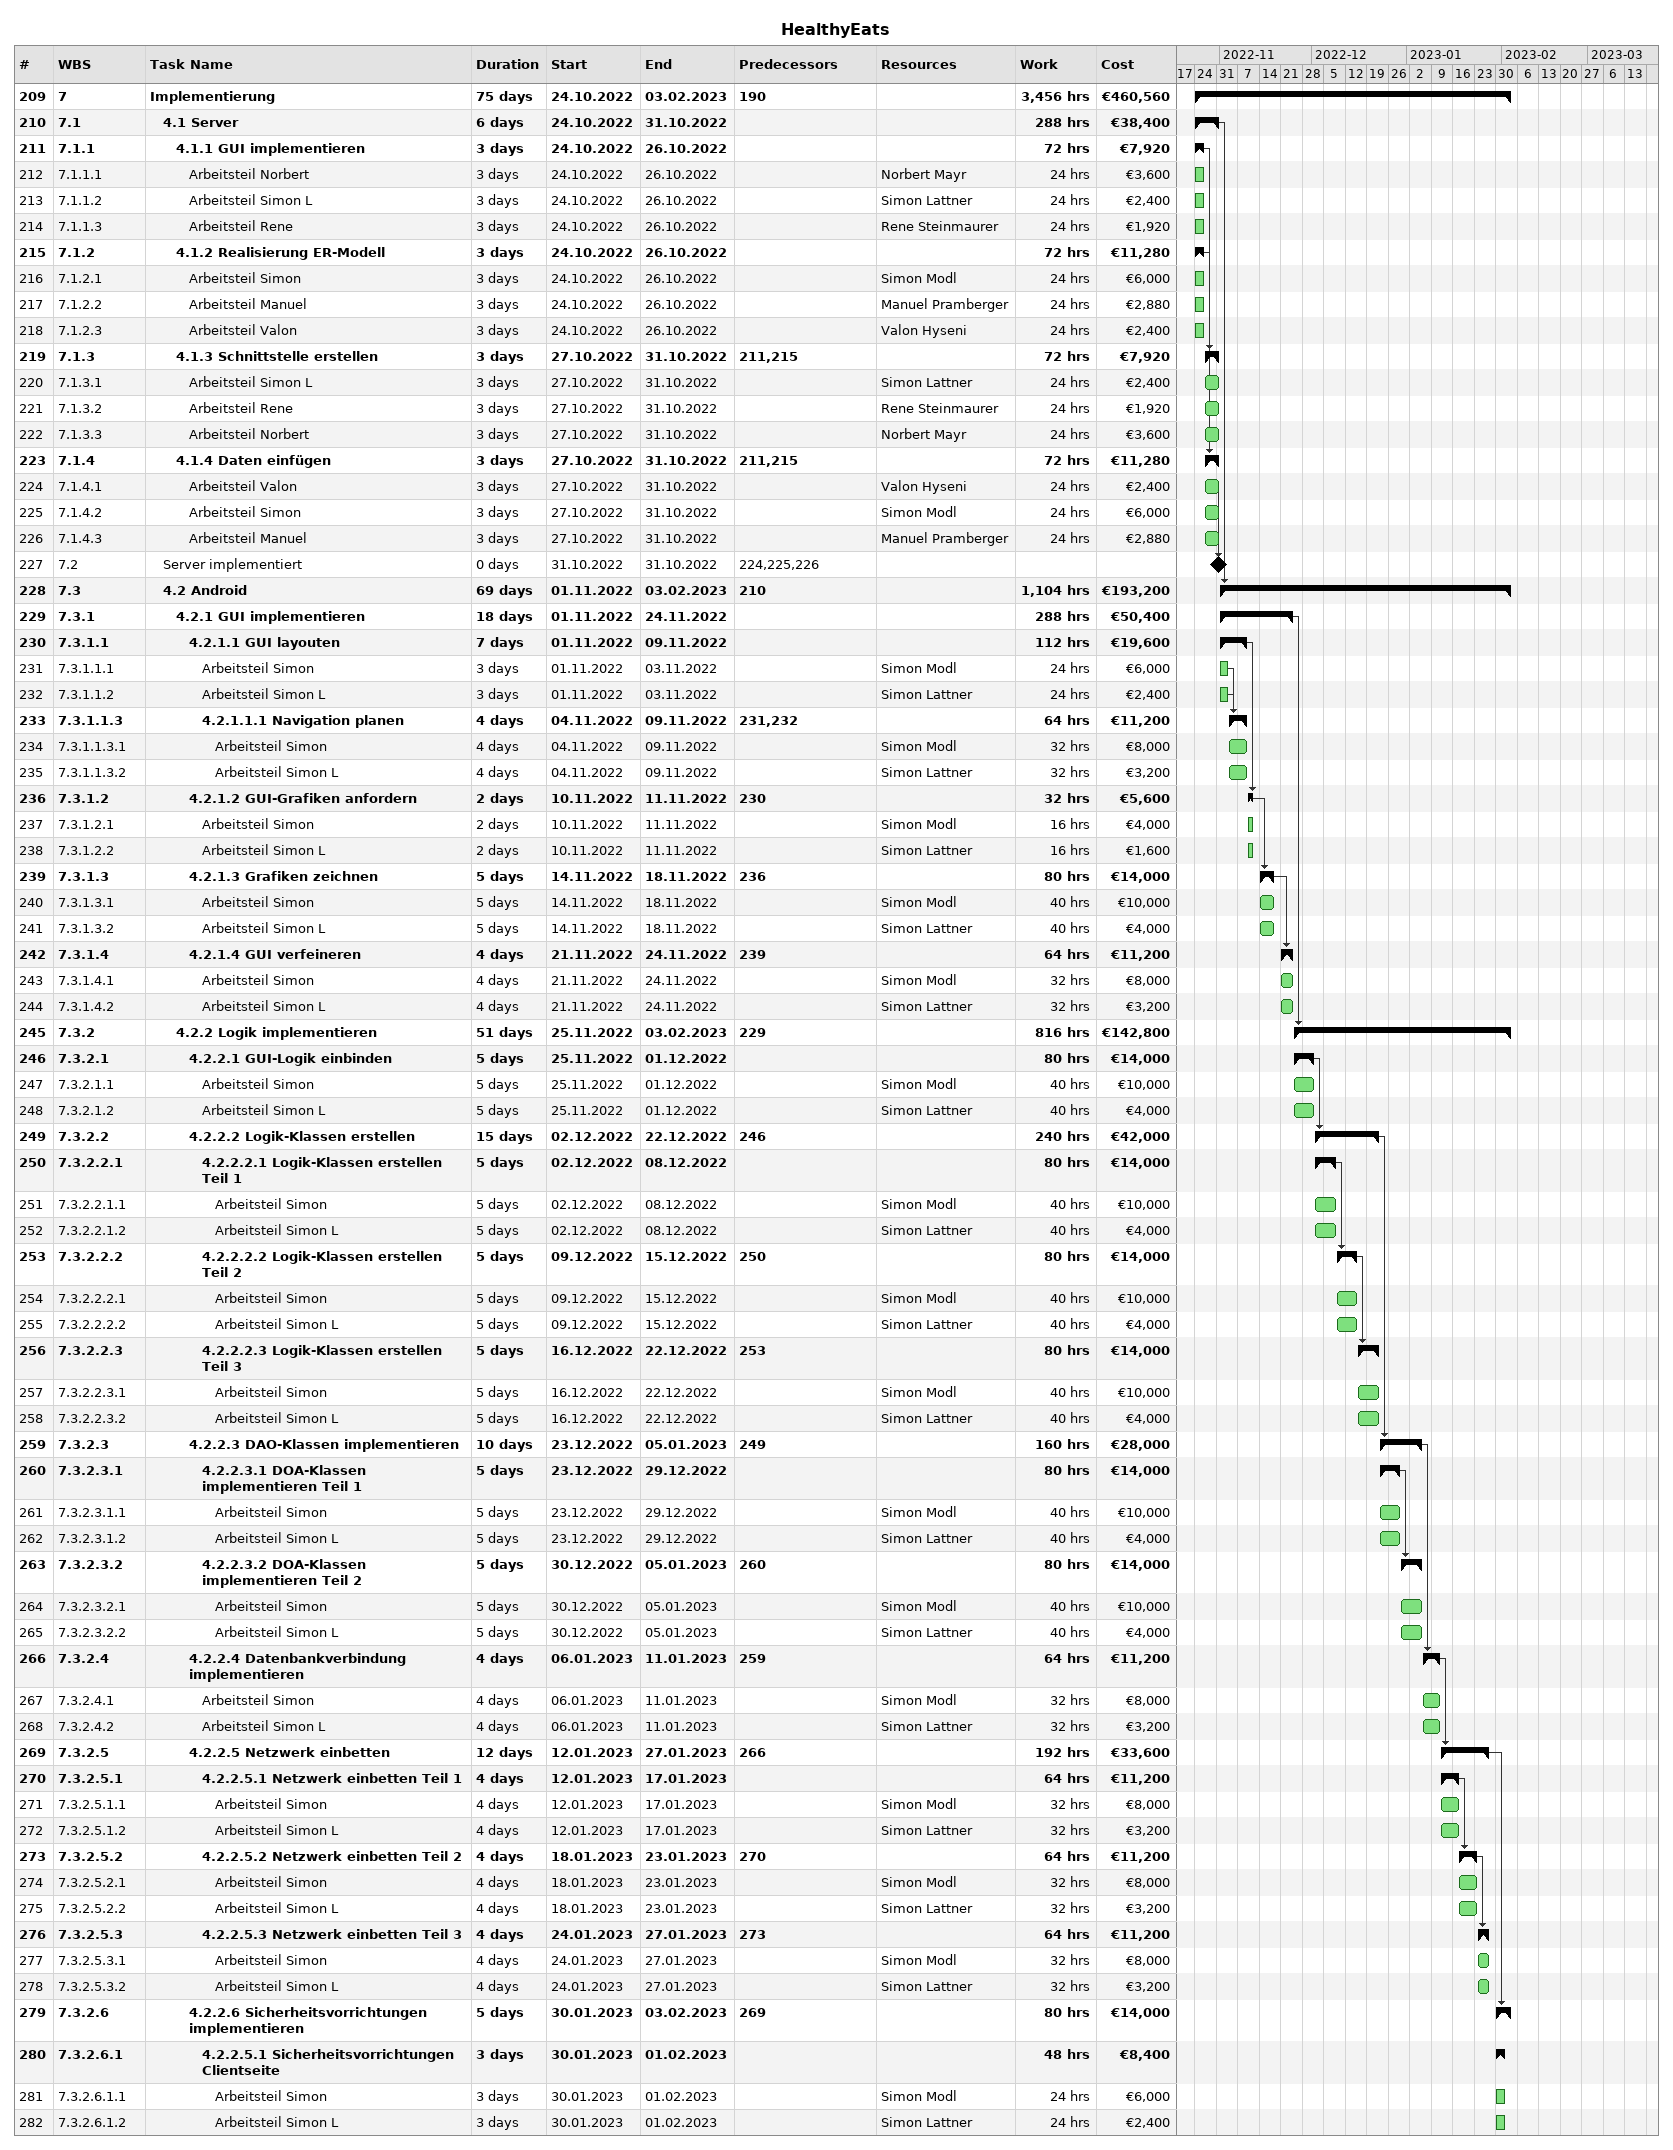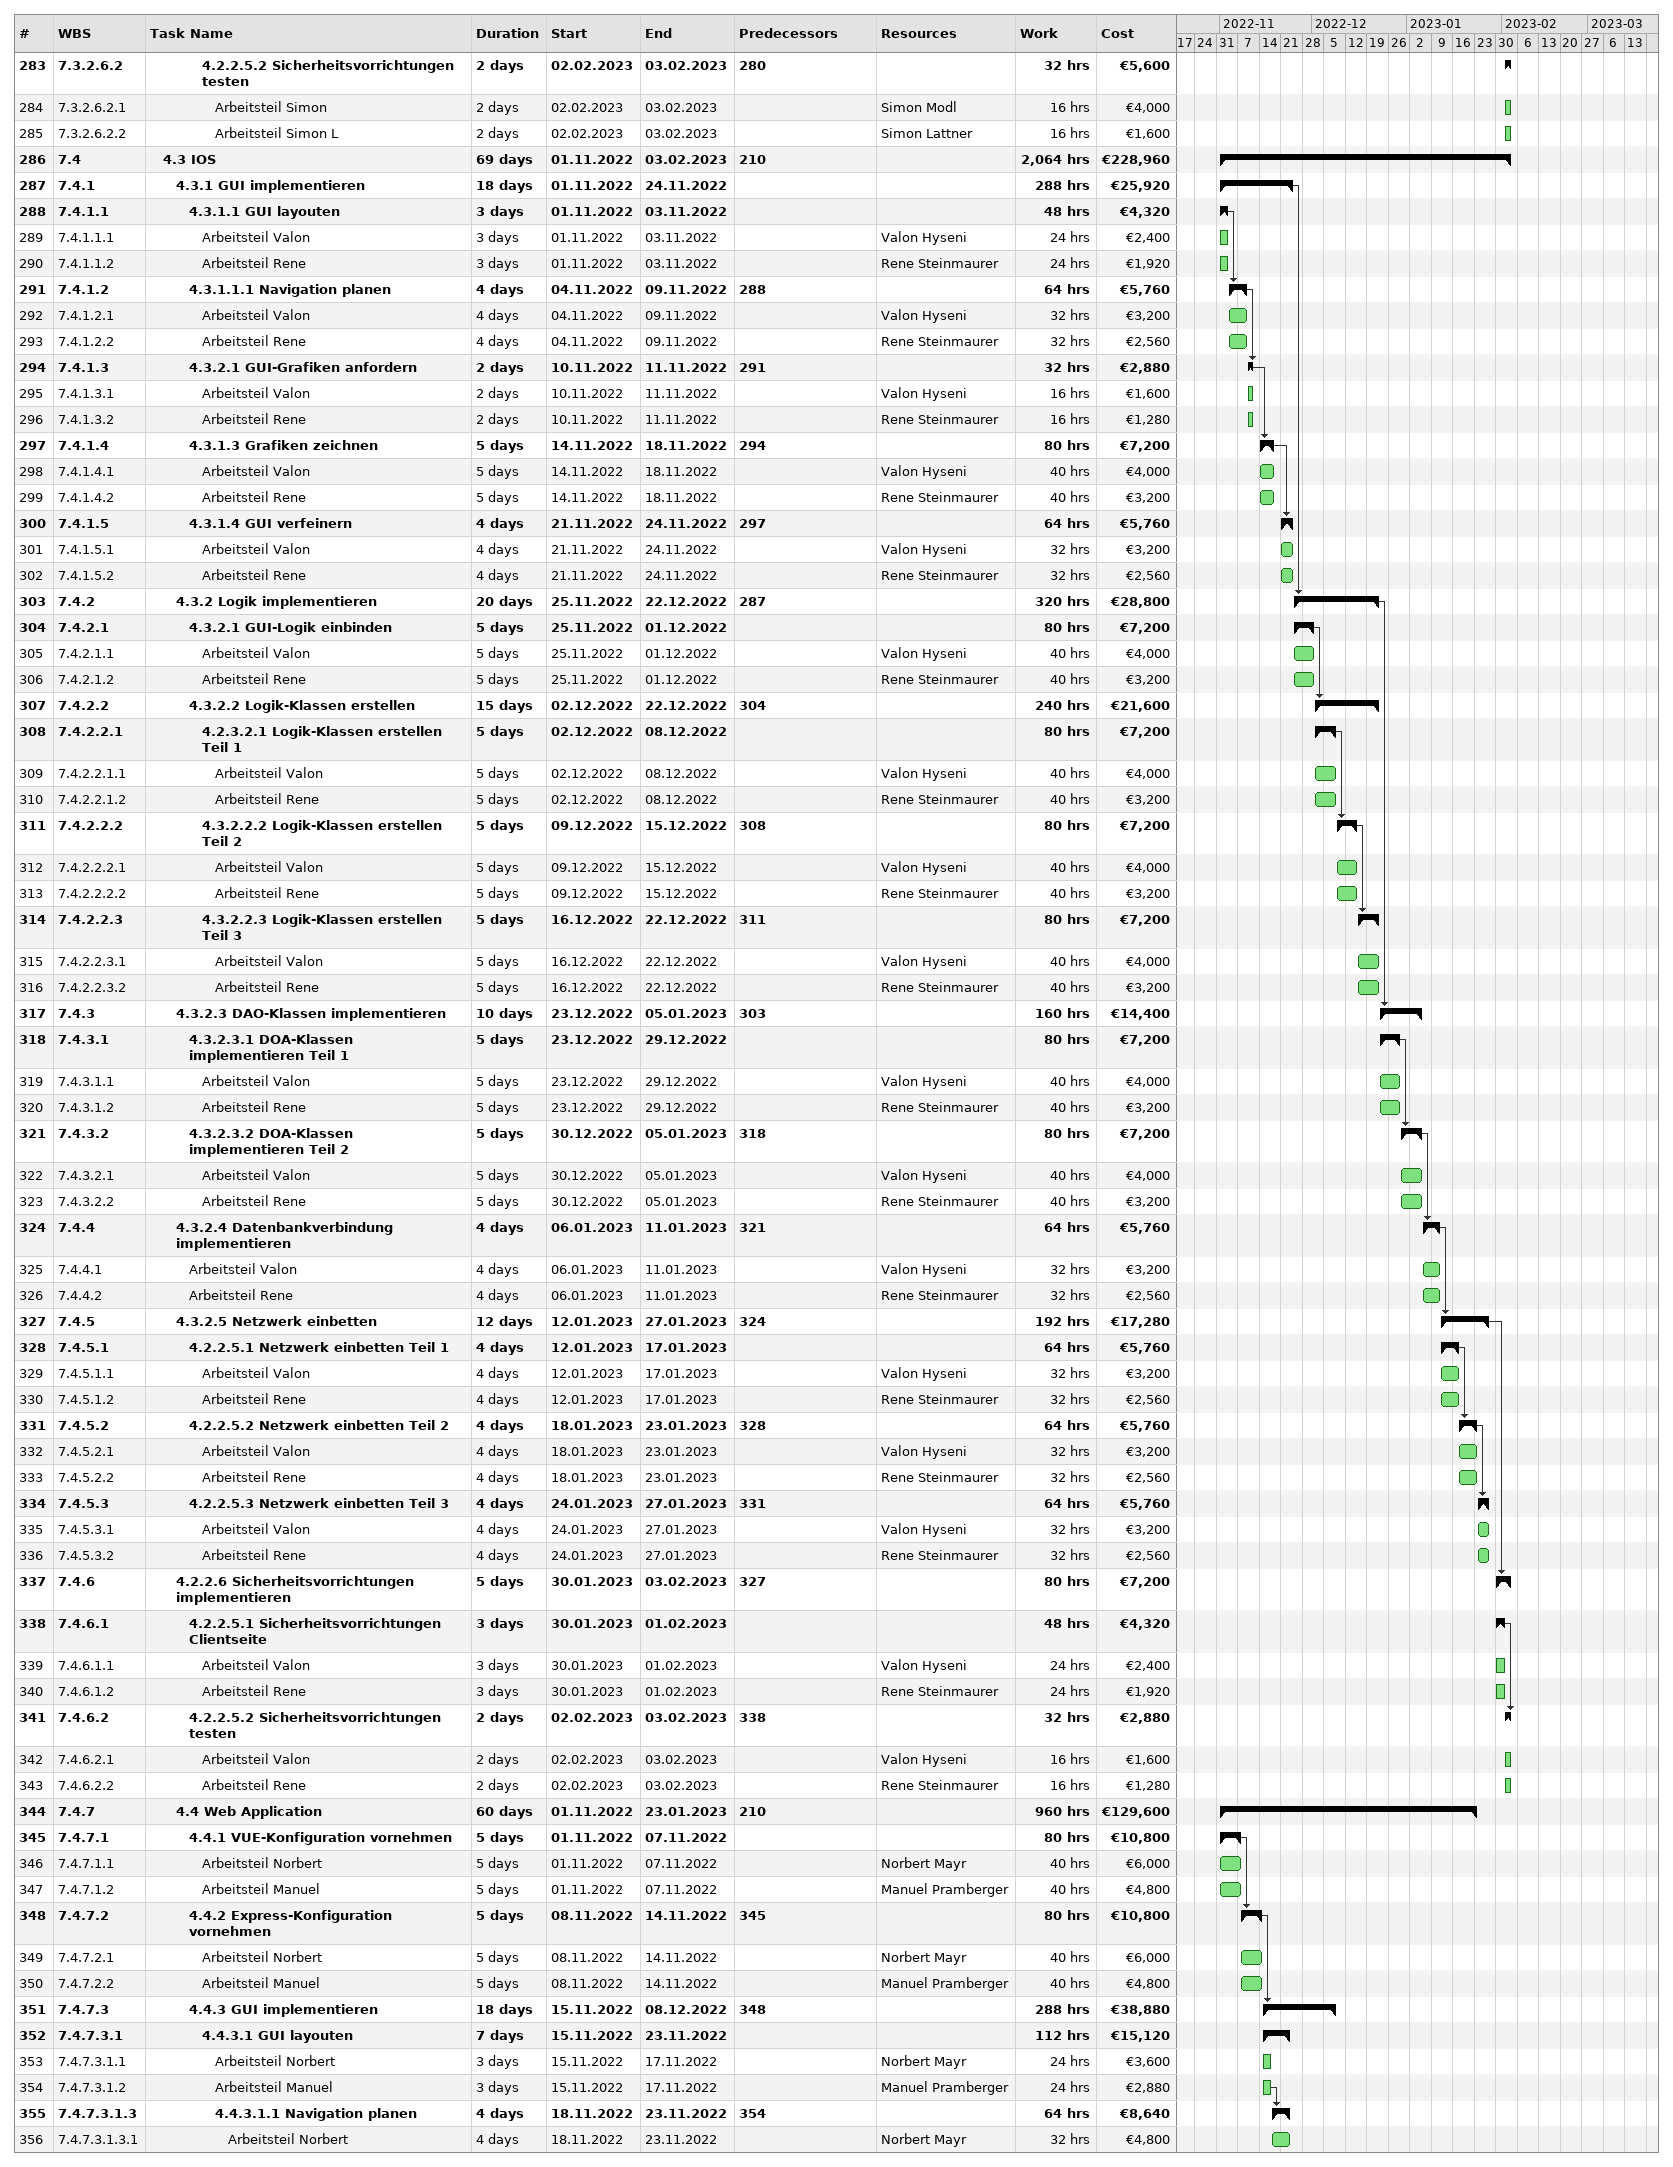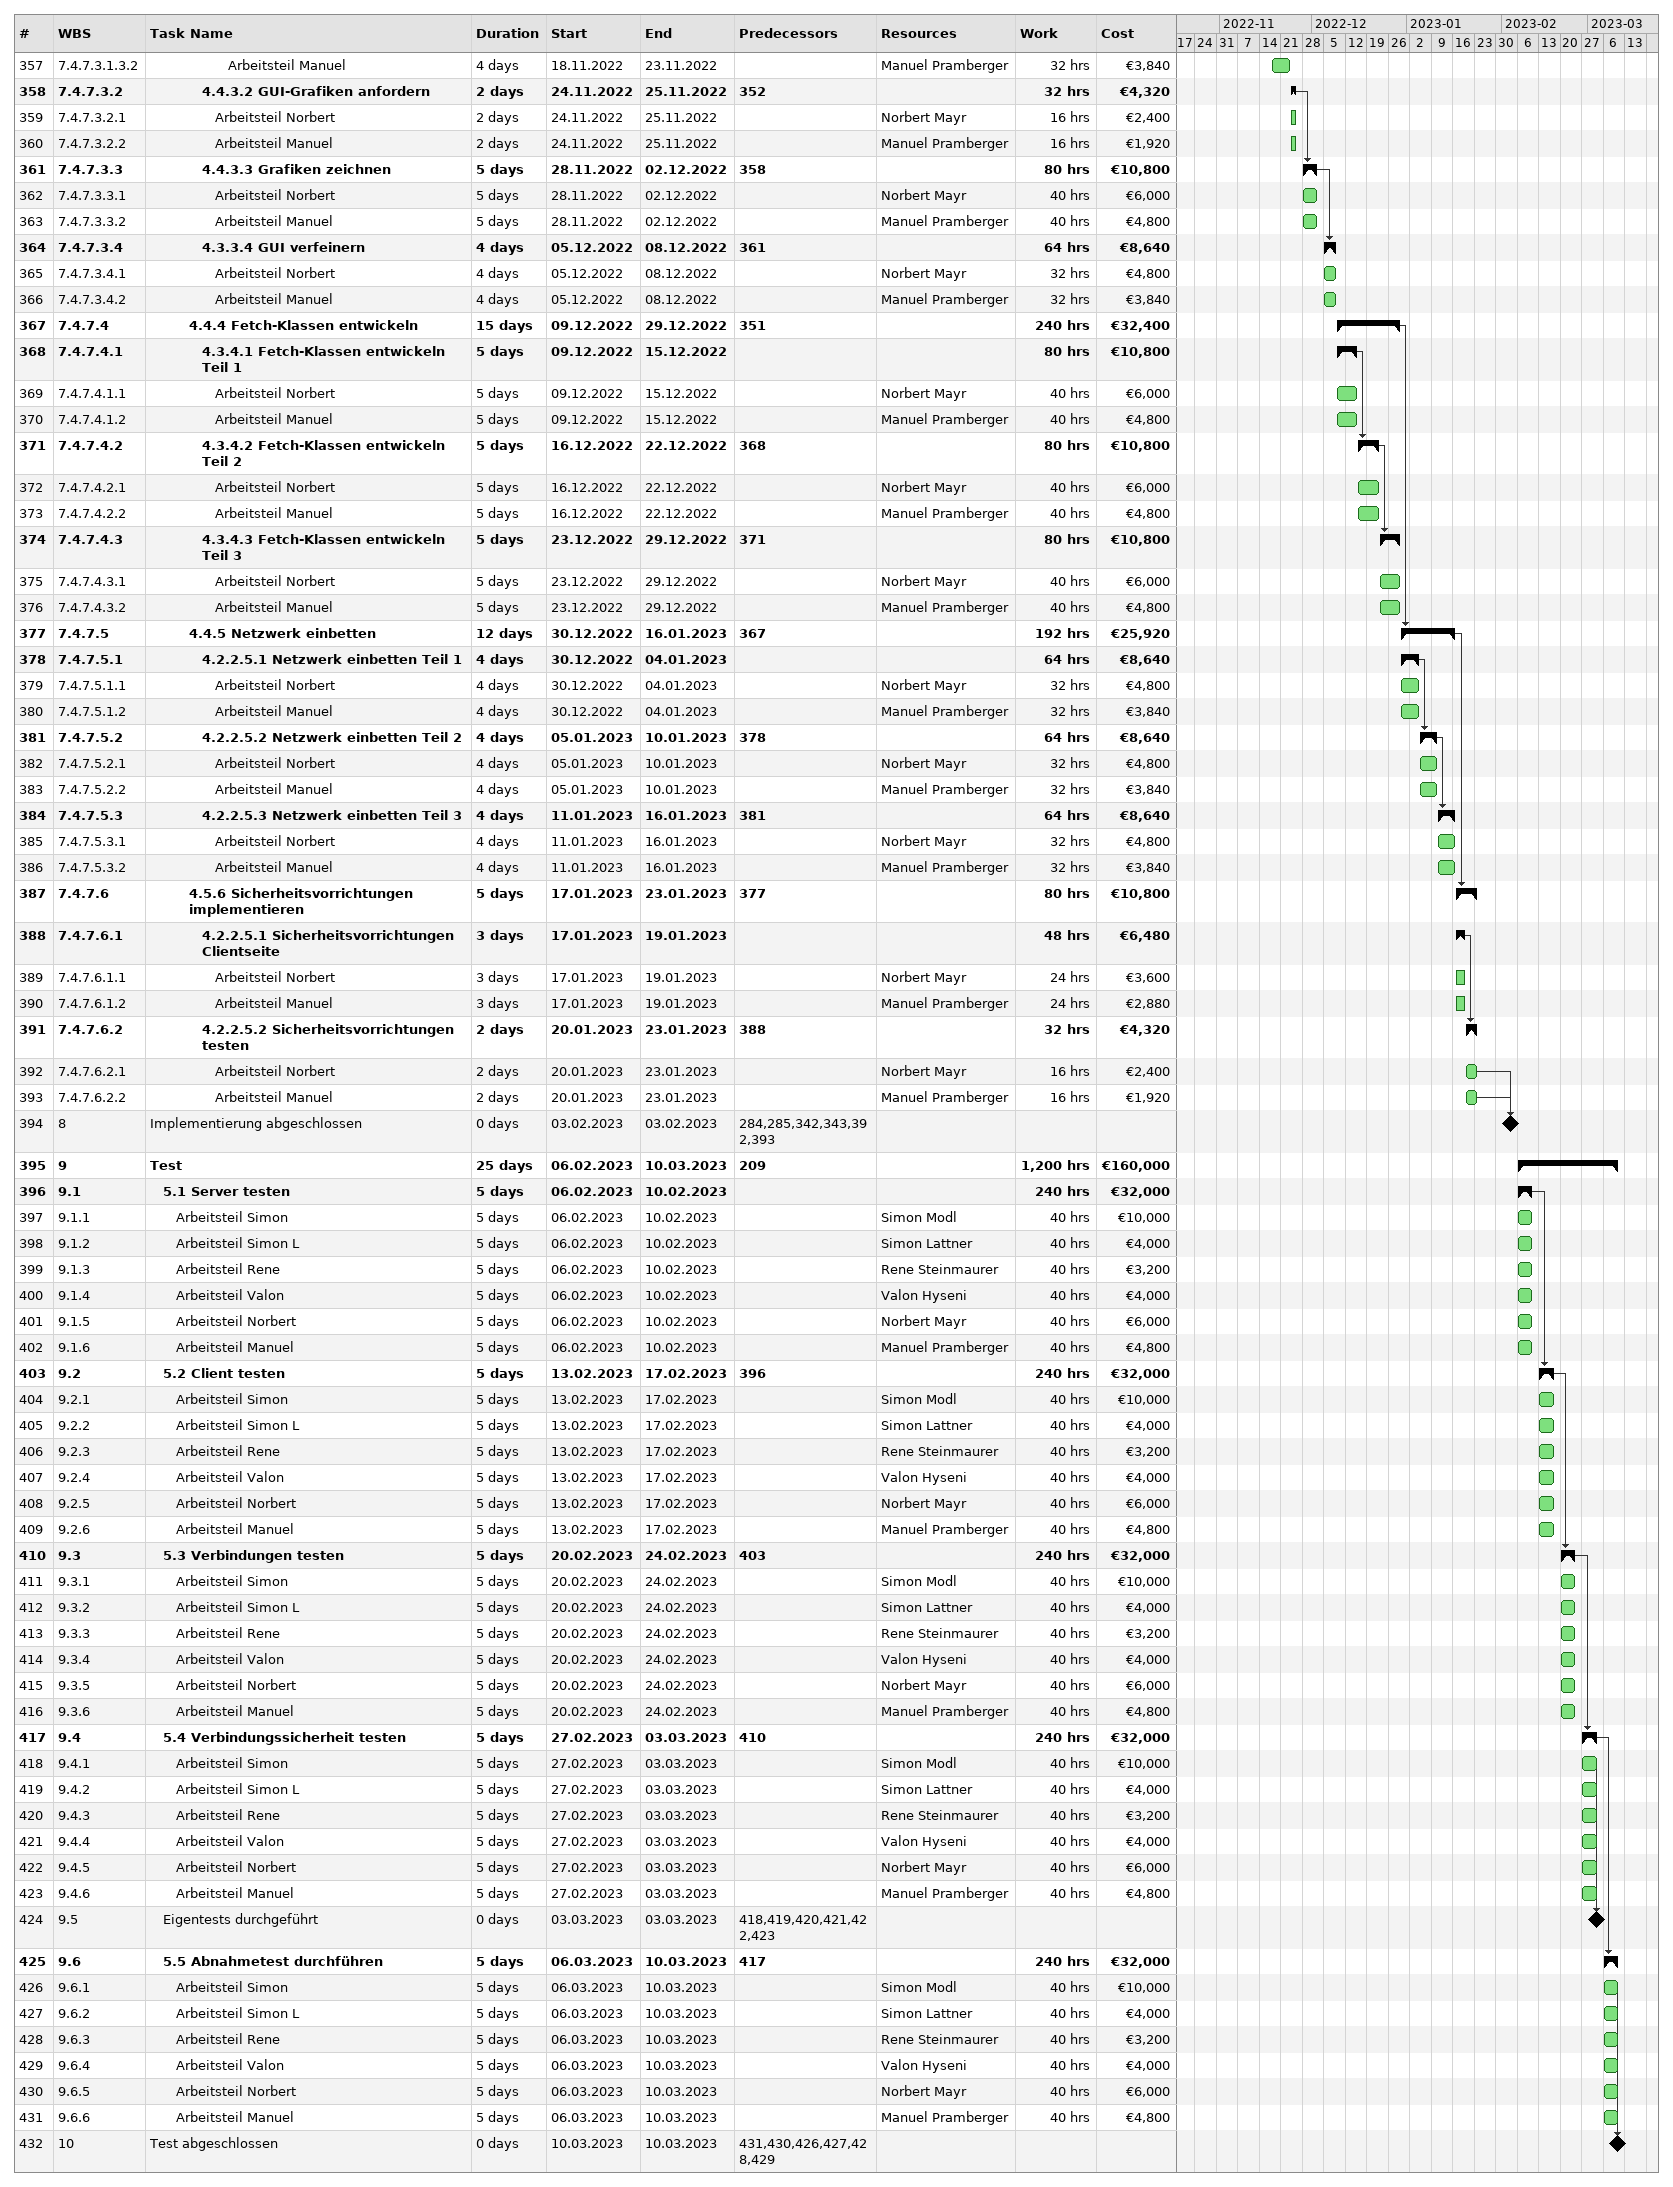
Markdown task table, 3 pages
HealthyEats

| ID | WBS | Task | Duration | Start | Finish | Predecessors | Resources | Work (h) | Cost (€) |
|---|---|---|---|---|---|---|---|---|---|
| 209 | 7 | **Implementierung** | 75d | 2022-10-24 | 2023-02-03 | 190 |  | 3456 | 460560 |
| 210 | 7.1 | **4.1 Server** | 6d | 2022-10-24 | 2022-10-31 |  |  | 288 | 38400 |
| 211 | 7.1.1 | **4.1.1 GUI implementieren** | 3d | 2022-10-24 | 2022-10-26 |  |  | 72 | 7920 |
| 212 | 7.1.1.1 | Arbeitsteil Norbert | 3d | 2022-10-24 | 2022-10-26 |  | Norbert Mayr | 24 | 3600 |
| 213 | 7.1.1.2 | Arbeitsteil Simon L | 3d | 2022-10-24 | 2022-10-26 |  | Simon Lattner | 24 | 2400 |
| 214 | 7.1.1.3 | Arbeitsteil Rene | 3d | 2022-10-24 | 2022-10-26 |  | Rene Steinmaurer | 24 | 1920 |
| 215 | 7.1.2 | **4.1.2 Realisierung ER-Modell** | 3d | 2022-10-24 | 2022-10-26 |  |  | 72 | 11280 |
| 216 | 7.1.2.1 | Arbeitsteil Simon | 3d | 2022-10-24 | 2022-10-26 |  | Simon Modl | 24 | 6000 |
| 217 | 7.1.2.2 | Arbeitsteil Manuel | 3d | 2022-10-24 | 2022-10-26 |  | Manuel Pramberger | 24 | 2880 |
| 218 | 7.1.2.3 | Arbeitsteil Valon | 3d | 2022-10-24 | 2022-10-26 |  | Valon Hyseni | 24 | 2400 |
| 219 | 7.1.3 | **4.1.3 Schnittstelle erstellen** | 3d | 2022-10-27 | 2022-10-31 | 211, 215 |  | 72 | 7920 |
| 220 | 7.1.3.1 | Arbeitsteil Simon L | 3d | 2022-10-27 | 2022-10-31 |  | Simon Lattner | 24 | 2400 |
| 221 | 7.1.3.2 | Arbeitsteil Rene | 3d | 2022-10-27 | 2022-10-31 |  | Rene Steinmaurer | 24 | 1920 |
| 222 | 7.1.3.3 | Arbeitsteil Norbert | 3d | 2022-10-27 | 2022-10-31 |  | Norbert Mayr | 24 | 3600 |
| 223 | 7.1.4 | **4.1.4 Daten einfügen** | 3d | 2022-10-27 | 2022-10-31 | 211, 215 |  | 72 | 11280 |
| 224 | 7.1.4.1 | Arbeitsteil Valon | 3d | 2022-10-27 | 2022-10-31 |  | Valon Hyseni | 24 | 2400 |
| 225 | 7.1.4.2 | Arbeitsteil Simon | 3d | 2022-10-27 | 2022-10-31 |  | Simon Modl | 24 | 6000 |
| 226 | 7.1.4.3 | Arbeitsteil Manuel | 3d | 2022-10-27 | 2022-10-31 |  | Manuel Pramberger | 24 | 2880 |
| 227 | 7.2 | Server implementiert | 0d | 2022-10-31 | 2022-10-31 | 224, 225, 226 |  |  |  |
| 228 | 7.3 | **4.2 Android** | 69d | 2022-11-01 | 2023-02-03 | 210 |  | 1104 | 193200 |
| 229 | 7.3.1 | **4.2.1 GUI implementieren** | 18d | 2022-11-01 | 2022-11-24 |  |  | 288 | 50400 |
| 230 | 7.3.1.1 | **4.2.1.1 GUI layouten** | 7d | 2022-11-01 | 2022-11-09 |  |  | 112 | 19600 |
| 231 | 7.3.1.1.1 | Arbeitsteil Simon | 3d | 2022-11-01 | 2022-11-03 |  | Simon Modl | 24 | 6000 |
| 232 | 7.3.1.1.2 | Arbeitsteil Simon L | 3d | 2022-11-01 | 2022-11-03 |  | Simon Lattner | 24 | 2400 |
| 233 | 7.3.1.1.3 | **4.2.1.1.1 Navigation planen** | 4d | 2022-11-04 | 2022-11-09 | 231, 232 |  | 64 | 11200 |
| 234 | 7.3.1.1.3.1 | Arbeitsteil Simon | 4d | 2022-11-04 | 2022-11-09 |  | Simon Modl | 32 | 8000 |
| 235 | 7.3.1.1.3.2 | Arbeitsteil Simon L | 4d | 2022-11-04 | 2022-11-09 |  | Simon Lattner | 32 | 3200 |
| 236 | 7.3.1.2 | **4.2.1.2 GUI-Grafiken anfordern** | 2d | 2022-11-10 | 2022-11-11 | 230 |  | 32 | 5600 |
| 237 | 7.3.1.2.1 | Arbeitsteil Simon | 2d | 2022-11-10 | 2022-11-11 |  | Simon Modl | 16 | 4000 |
| 238 | 7.3.1.2.2 | Arbeitsteil Simon L | 2d | 2022-11-10 | 2022-11-11 |  | Simon Lattner | 16 | 1600 |
| 239 | 7.3.1.3 | **4.2.1.3 Grafiken zeichnen** | 5d | 2022-11-14 | 2022-11-18 | 236 |  | 80 | 14000 |
| 240 | 7.3.1.3.1 | Arbeitsteil Simon | 5d | 2022-11-14 | 2022-11-18 |  | Simon Modl | 40 | 10000 |
| 241 | 7.3.1.3.2 | Arbeitsteil Simon L | 5d | 2022-11-14 | 2022-11-18 |  | Simon Lattner | 40 | 4000 |
| 242 | 7.3.1.4 | **4.2.1.4 GUI verfeineren** | 4d | 2022-11-21 | 2022-11-24 | 239 |  | 64 | 11200 |
| 243 | 7.3.1.4.1 | Arbeitsteil Simon | 4d | 2022-11-21 | 2022-11-24 |  | Simon Modl | 32 | 8000 |
| 244 | 7.3.1.4.2 | Arbeitsteil Simon L | 4d | 2022-11-21 | 2022-11-24 |  | Simon Lattner | 32 | 3200 |
| 245 | 7.3.2 | **4.2.2 Logik implementieren** | 51d | 2022-11-25 | 2023-02-03 | 229 |  | 816 | 142800 |
| 246 | 7.3.2.1 | **4.2.2.1 GUI-Logik einbinden** | 5d | 2022-11-25 | 2022-12-01 |  |  | 80 | 14000 |
| 247 | 7.3.2.1.1 | Arbeitsteil Simon | 5d | 2022-11-25 | 2022-12-01 |  | Simon Modl | 40 | 10000 |
| 248 | 7.3.2.1.2 | Arbeitsteil Simon L | 5d | 2022-11-25 | 2022-12-01 |  | Simon Lattner | 40 | 4000 |
| 249 | 7.3.2.2 | **4.2.2.2 Logik-Klassen erstellen** | 15d | 2022-12-02 | 2022-12-22 | 246 |  | 240 | 42000 |
| 250 | 7.3.2.2.1 | **4.2.2.2.1 Logik-Klassen erstellen Teil 1** | 5d | 2022-12-02 | 2022-12-08 |  |  | 80 | 14000 |
| 251 | 7.3.2.2.1.1 | Arbeitsteil Simon | 5d | 2022-12-02 | 2022-12-08 |  | Simon Modl | 40 | 10000 |
| 252 | 7.3.2.2.1.2 | Arbeitsteil Simon L | 5d | 2022-12-02 | 2022-12-08 |  | Simon Lattner | 40 | 4000 |
| 253 | 7.3.2.2.2 | **4.2.2.2.2 Logik-Klassen erstellen Teil 2** | 5d | 2022-12-09 | 2022-12-15 | 250 |  | 80 | 14000 |
| 254 | 7.3.2.2.2.1 | Arbeitsteil Simon | 5d | 2022-12-09 | 2022-12-15 |  | Simon Modl | 40 | 10000 |
| 255 | 7.3.2.2.2.2 | Arbeitsteil Simon L | 5d | 2022-12-09 | 2022-12-15 |  | Simon Lattner | 40 | 4000 |
| 256 | 7.3.2.2.3 | **4.2.2.2.3 Logik-Klassen erstellen Teil 3** | 5d | 2022-12-16 | 2022-12-22 | 253 |  | 80 | 14000 |
| 257 | 7.3.2.2.3.1 | Arbeitsteil Simon | 5d | 2022-12-16 | 2022-12-22 |  | Simon Modl | 40 | 10000 |
| 258 | 7.3.2.2.3.2 | Arbeitsteil Simon L | 5d | 2022-12-16 | 2022-12-22 |  | Simon Lattner | 40 | 4000 |
| 259 | 7.3.2.3 | **4.2.2.3 DAO-Klassen implementieren** | 10d | 2022-12-23 | 2023-01-05 | 249 |  | 160 | 28000 |
| 260 | 7.3.2.3.1 | **4.2.2.3.1 DOA-Klassen implementieren Teil 1** | 5d | 2022-12-23 | 2022-12-29 |  |  | 80 | 14000 |
| 261 | 7.3.2.3.1.1 | Arbeitsteil Simon | 5d | 2022-12-23 | 2022-12-29 |  | Simon Modl | 40 | 10000 |
| 262 | 7.3.2.3.1.2 | Arbeitsteil Simon L | 5d | 2022-12-23 | 2022-12-29 |  | Simon Lattner | 40 | 4000 |
| 263 | 7.3.2.3.2 | **4.2.2.3.2 DOA-Klassen implementieren Teil 2** | 5d | 2022-12-30 | 2023-01-05 | 260 |  | 80 | 14000 |
| 264 | 7.3.2.3.2.1 | Arbeitsteil Simon | 5d | 2022-12-30 | 2023-01-05 |  | Simon Modl | 40 | 10000 |
| 265 | 7.3.2.3.2.2 | Arbeitsteil Simon L | 5d | 2022-12-30 | 2023-01-05 |  | Simon Lattner | 40 | 4000 |
| 266 | 7.3.2.4 | **4.2.2.4 Datenbankverbindung implementieren** | 4d | 2023-01-06 | 2023-01-11 | 259 |  | 64 | 11200 |
| 267 | 7.3.2.4.1 | Arbeitsteil Simon | 4d | 2023-01-06 | 2023-01-11 |  | Simon Modl | 32 | 8000 |
| 268 | 7.3.2.4.2 | Arbeitsteil Simon L | 4d | 2023-01-06 | 2023-01-11 |  | Simon Lattner | 32 | 3200 |
| 269 | 7.3.2.5 | **4.2.2.5 Netzwerk einbetten** | 12d | 2023-01-12 | 2023-01-27 | 266 |  | 192 | 33600 |
| 270 | 7.3.2.5.1 | **4.2.2.5.1 Netzwerk einbetten Teil 1** | 4d | 2023-01-12 | 2023-01-17 |  |  | 64 | 11200 |
| 271 | 7.3.2.5.1.1 | Arbeitsteil Simon | 4d | 2023-01-12 | 2023-01-17 |  | Simon Modl | 32 | 8000 |
| 272 | 7.3.2.5.1.2 | Arbeitsteil Simon L | 4d | 2023-01-12 | 2023-01-17 |  | Simon Lattner | 32 | 3200 |
| 273 | 7.3.2.5.2 | **4.2.2.5.2 Netzwerk einbetten Teil 2** | 4d | 2023-01-18 | 2023-01-23 | 270 |  | 64 | 11200 |
| 274 | 7.3.2.5.2.1 | Arbeitsteil Simon | 4d | 2023-01-18 | 2023-01-23 |  | Simon Modl | 32 | 8000 |
| 275 | 7.3.2.5.2.2 | Arbeitsteil Simon L | 4d | 2023-01-18 | 2023-01-23 |  | Simon Lattner | 32 | 3200 |
| 276 | 7.3.2.5.3 | **4.2.2.5.3 Netzwerk einbetten Teil 3** | 4d | 2023-01-24 | 2023-01-27 | 273 |  | 64 | 11200 |
| 277 | 7.3.2.5.3.1 | Arbeitsteil Simon | 4d | 2023-01-24 | 2023-01-27 |  | Simon Modl | 32 | 8000 |
| 278 | 7.3.2.5.3.2 | Arbeitsteil Simon L | 4d | 2023-01-24 | 2023-01-27 |  | Simon Lattner | 32 | 3200 |
| 279 | 7.3.2.6 | **4.2.2.6 Sicherheitsvorrichtungen implementieren** | 5d | 2023-01-30 | 2023-02-03 | 269 |  | 80 | 14000 |
| 280 | 7.3.2.6.1 | **4.2.2.5.1 Sicherheitsvorrichtungen Clientseite** | 3d | 2023-01-30 | 2023-02-01 |  |  | 48 | 8400 |
| 281 | 7.3.2.6.1.1 | Arbeitsteil Simon | 3d | 2023-01-30 | 2023-02-01 |  | Simon Modl | 24 | 6000 |
| 282 | 7.3.2.6.1.2 | Arbeitsteil Simon L | 3d | 2023-01-30 | 2023-02-01 |  | Simon Lattner | 24 | 2400 |
| 283 | 7.3.2.6.2 | **4.2.2.5.2 Sicherheitsvorrichtungen testen** | 2d | 2023-02-02 | 2023-02-03 | 280 |  | 32 | 5600 |
| 284 | 7.3.2.6.2.1 | Arbeitsteil Simon | 2d | 2023-02-02 | 2023-02-03 |  | Simon Modl | 16 | 4000 |
| 285 | 7.3.2.6.2.2 | Arbeitsteil Simon L | 2d | 2023-02-02 | 2023-02-03 |  | Simon Lattner | 16 | 1600 |
| 286 | 7.4 | **4.3 IOS** | 69d | 2022-11-01 | 2023-02-03 | 210 |  | 2064 | 228960 |
| 287 | 7.4.1 | **4.3.1 GUI implementieren** | 18d | 2022-11-01 | 2022-11-24 |  |  | 288 | 25920 |
| 288 | 7.4.1.1 | **4.3.1.1 GUI layouten** | 3d | 2022-11-01 | 2022-11-03 |  |  | 48 | 4320 |
| 289 | 7.4.1.1.1 | Arbeitsteil Valon | 3d | 2022-11-01 | 2022-11-03 |  | Valon Hyseni | 24 | 2400 |
| 290 | 7.4.1.1.2 | Arbeitsteil Rene | 3d | 2022-11-01 | 2022-11-03 |  | Rene Steinmaurer | 24 | 1920 |
| 291 | 7.4.1.2 | **4.3.1.1.1 Navigation planen** | 4d | 2022-11-04 | 2022-11-09 | 288 |  | 64 | 5760 |
| 292 | 7.4.1.2.1 | Arbeitsteil Valon | 4d | 2022-11-04 | 2022-11-09 |  | Valon Hyseni | 32 | 3200 |
| 293 | 7.4.1.2.2 | Arbeitsteil Rene | 4d | 2022-11-04 | 2022-11-09 |  | Rene Steinmaurer | 32 | 2560 |
| 294 | 7.4.1.3 | **4.3.2.1 GUI-Grafiken anfordern** | 2d | 2022-11-10 | 2022-11-11 | 291 |  | 32 | 2880 |
| 295 | 7.4.1.3.1 | Arbeitsteil Valon | 2d | 2022-11-10 | 2022-11-11 |  | Valon Hyseni | 16 | 1600 |
| 296 | 7.4.1.3.2 | Arbeitsteil Rene | 2d | 2022-11-10 | 2022-11-11 |  | Rene Steinmaurer | 16 | 1280 |
| 297 | 7.4.1.4 | **4.3.1.3 Grafiken zeichnen** | 5d | 2022-11-14 | 2022-11-18 | 294 |  | 80 | 7200 |
| 298 | 7.4.1.4.1 | Arbeitsteil Valon | 5d | 2022-11-14 | 2022-11-18 |  | Valon Hyseni | 40 | 4000 |
| 299 | 7.4.1.4.2 | Arbeitsteil Rene | 5d | 2022-11-14 | 2022-11-18 |  | Rene Steinmaurer | 40 | 3200 |
| 300 | 7.4.1.5 | **4.3.1.4 GUI verfeinern** | 4d | 2022-11-21 | 2022-11-24 | 297 |  | 64 | 5760 |
| 301 | 7.4.1.5.1 | Arbeitsteil Valon | 4d | 2022-11-21 | 2022-11-24 |  | Valon Hyseni | 32 | 3200 |
| 302 | 7.4.1.5.2 | Arbeitsteil Rene | 4d | 2022-11-21 | 2022-11-24 |  | Rene Steinmaurer | 32 | 2560 |
| 303 | 7.4.2 | **4.3.2 Logik implementieren** | 20d | 2022-11-25 | 2022-12-22 | 287 |  | 320 | 28800 |
| 304 | 7.4.2.1 | **4.3.2.1 GUI-Logik einbinden** | 5d | 2022-11-25 | 2022-12-01 |  |  | 80 | 7200 |
| 305 | 7.4.2.1.1 | Arbeitsteil Valon | 5d | 2022-11-25 | 2022-12-01 |  | Valon Hyseni | 40 | 4000 |
| 306 | 7.4.2.1.2 | Arbeitsteil Rene | 5d | 2022-11-25 | 2022-12-01 |  | Rene Steinmaurer | 40 | 3200 |
| 307 | 7.4.2.2 | **4.3.2.2 Logik-Klassen erstellen** | 15d | 2022-12-02 | 2022-12-22 | 304 |  | 240 | 21600 |
| 308 | 7.4.2.2.1 | **4.2.3.2.1 Logik-Klassen erstellen Teil 1** | 5d | 2022-12-02 | 2022-12-08 |  |  | 80 | 7200 |
| 309 | 7.4.2.2.1.1 | Arbeitsteil Valon | 5d | 2022-12-02 | 2022-12-08 |  | Valon Hyseni | 40 | 4000 |
| 310 | 7.4.2.2.1.2 | Arbeitsteil Rene | 5d | 2022-12-02 | 2022-12-08 |  | Rene Steinmaurer | 40 | 3200 |
| 311 | 7.4.2.2.2 | **4.3.2.2.2 Logik-Klassen erstellen Teil 2** | 5d | 2022-12-09 | 2022-12-15 | 308 |  | 80 | 7200 |
| 312 | 7.4.2.2.2.1 | Arbeitsteil Valon | 5d | 2022-12-09 | 2022-12-15 |  | Valon Hyseni | 40 | 4000 |
| 313 | 7.4.2.2.2.2 | Arbeitsteil Rene | 5d | 2022-12-09 | 2022-12-15 |  | Rene Steinmaurer | 40 | 3200 |
| 314 | 7.4.2.2.3 | **4.3.2.2.3 Logik-Klassen erstellen Teil 3** | 5d | 2022-12-16 | 2022-12-22 | 311 |  | 80 | 7200 |
| 315 | 7.4.2.2.3.1 | Arbeitsteil Valon | 5d | 2022-12-16 | 2022-12-22 |  | Valon Hyseni | 40 | 4000 |
| 316 | 7.4.2.2.3.2 | Arbeitsteil Rene | 5d | 2022-12-16 | 2022-12-22 |  | Rene Steinmaurer | 40 | 3200 |
| 317 | 7.4.3 | **4.3.2.3 DAO-Klassen implementieren** | 10d | 2022-12-23 | 2023-01-05 | 303 |  | 160 | 14400 |
| 318 | 7.4.3.1 | **4.3.2.3.1 DOA-Klassen implementieren Teil 1** | 5d | 2022-12-23 | 2022-12-29 |  |  | 80 | 7200 |
| 319 | 7.4.3.1.1 | Arbeitsteil Valon | 5d | 2022-12-23 | 2022-12-29 |  | Valon Hyseni | 40 | 4000 |
| 320 | 7.4.3.1.2 | Arbeitsteil Rene | 5d | 2022-12-23 | 2022-12-29 |  | Rene Steinmaurer | 40 | 3200 |
| 321 | 7.4.3.2 | **4.3.2.3.2 DOA-Klassen implementieren Teil 2** | 5d | 2022-12-30 | 2023-01-05 | 318 |  | 80 | 7200 |
| 322 | 7.4.3.2.1 | Arbeitsteil Valon | 5d | 2022-12-30 | 2023-01-05 |  | Valon Hyseni | 40 | 4000 |
| 323 | 7.4.3.2.2 | Arbeitsteil Rene | 5d | 2022-12-30 | 2023-01-05 |  | Rene Steinmaurer | 40 | 3200 |
| 324 | 7.4.4 | **4.3.2.4 Datenbankverbindung implementieren** | 4d | 2023-01-06 | 2023-01-11 | 321 |  | 64 | 5760 |
| 325 | 7.4.4.1 | Arbeitsteil Valon | 4d | 2023-01-06 | 2023-01-11 |  | Valon Hyseni | 32 | 3200 |
| 326 | 7.4.4.2 | Arbeitsteil Rene | 4d | 2023-01-06 | 2023-01-11 |  | Rene Steinmaurer | 32 | 2560 |
| 327 | 7.4.5 | **4.3.2.5 Netzwerk einbetten** | 12d | 2023-01-12 | 2023-01-27 | 324 |  | 192 | 17280 |
| 328 | 7.4.5.1 | **4.2.2.5.1 Netzwerk einbetten Teil 1** | 4d | 2023-01-12 | 2023-01-17 |  |  | 64 | 5760 |
| 329 | 7.4.5.1.1 | Arbeitsteil Valon | 4d | 2023-01-12 | 2023-01-17 |  | Valon Hyseni | 32 | 3200 |
| 330 | 7.4.5.1.2 | Arbeitsteil Rene | 4d | 2023-01-12 | 2023-01-17 |  | Rene Steinmaurer | 32 | 2560 |
| 331 | 7.4.5.2 | **4.2.2.5.2 Netzwerk einbetten Teil 2** | 4d | 2023-01-18 | 2023-01-23 | 328 |  | 64 | 5760 |
| 332 | 7.4.5.2.1 | Arbeitsteil Valon | 4d | 2023-01-18 | 2023-01-23 |  | Valon Hyseni | 32 | 3200 |
| 333 | 7.4.5.2.2 | Arbeitsteil Rene | 4d | 2023-01-18 | 2023-01-23 |  | Rene Steinmaurer | 32 | 2560 |
| 334 | 7.4.5.3 | **4.2.2.5.3 Netzwerk einbetten Teil 3** | 4d | 2023-01-24 | 2023-01-27 | 331 |  | 64 | 5760 |
| 335 | 7.4.5.3.1 | Arbeitsteil Valon | 4d | 2023-01-24 | 2023-01-27 |  | Valon Hyseni | 32 | 3200 |
| 336 | 7.4.5.3.2 | Arbeitsteil Rene | 4d | 2023-01-24 | 2023-01-27 |  | Rene Steinmaurer | 32 | 2560 |
| 337 | 7.4.6 | **4.2.2.6 Sicherheitsvorrichtungen implementieren** | 5d | 2023-01-30 | 2023-02-03 | 327 |  | 80 | 7200 |
| 338 | 7.4.6.1 | **4.2.2.5.1 Sicherheitsvorrichtungen Clientseite** | 3d | 2023-01-30 | 2023-02-01 |  |  | 48 | 4320 |
| 339 | 7.4.6.1.1 | Arbeitsteil Valon | 3d | 2023-01-30 | 2023-02-01 |  | Valon Hyseni | 24 | 2400 |
| 340 | 7.4.6.1.2 | Arbeitsteil Rene | 3d | 2023-01-30 | 2023-02-01 |  | Rene Steinmaurer | 24 | 1920 |
| 341 | 7.4.6.2 | **4.2.2.5.2 Sicherheitsvorrichtungen testen** | 2d | 2023-02-02 | 2023-02-03 | 338 |  | 32 | 2880 |
| 342 | 7.4.6.2.1 | Arbeitsteil Valon | 2d | 2023-02-02 | 2023-02-03 |  | Valon Hyseni | 16 | 1600 |
| 343 | 7.4.6.2.2 | Arbeitsteil Rene | 2d | 2023-02-02 | 2023-02-03 |  | Rene Steinmaurer | 16 | 1280 |
| 344 | 7.4.7 | **4.4 Web Application** | 60d | 2022-11-01 | 2023-01-23 | 210 |  | 960 | 129600 |
| 345 | 7.4.7.1 | **4.4.1 VUE-Konfiguration vornehmen** | 5d | 2022-11-01 | 2022-11-07 |  |  | 80 | 10800 |
| 346 | 7.4.7.1.1 | Arbeitsteil Norbert | 5d | 2022-11-01 | 2022-11-07 |  | Norbert Mayr | 40 | 6000 |
| 347 | 7.4.7.1.2 | Arbeitsteil Manuel | 5d | 2022-11-01 | 2022-11-07 |  | Manuel Pramberger | 40 | 4800 |
| 348 | 7.4.7.2 | **4.4.2 Express-Konfiguration vornehmen** | 5d | 2022-11-08 | 2022-11-14 | 345 |  | 80 | 10800 |
| 349 | 7.4.7.2.1 | Arbeitsteil Norbert | 5d | 2022-11-08 | 2022-11-14 |  | Norbert Mayr | 40 | 6000 |
| 350 | 7.4.7.2.2 | Arbeitsteil Manuel | 5d | 2022-11-08 | 2022-11-14 |  | Manuel Pramberger | 40 | 4800 |
| 351 | 7.4.7.3 | **4.4.3 GUI implementieren** | 18d | 2022-11-15 | 2022-12-08 | 348 |  | 288 | 38880 |
| 352 | 7.4.7.3.1 | **4.4.3.1 GUI layouten** | 7d | 2022-11-15 | 2022-11-23 |  |  | 112 | 15120 |
| 353 | 7.4.7.3.1.1 | Arbeitsteil Norbert | 3d | 2022-11-15 | 2022-11-17 |  | Norbert Mayr | 24 | 3600 |
| 354 | 7.4.7.3.1.2 | Arbeitsteil Manuel | 3d | 2022-11-15 | 2022-11-17 |  | Manuel Pramberger | 24 | 2880 |
| 355 | 7.4.7.3.1.3 | **4.4.3.1.1 Navigation planen** | 4d | 2022-11-18 | 2022-11-23 | 354 |  | 64 | 8640 |
| 356 | 7.4.7.3.1.3.1 | Arbeitsteil Norbert | 4d | 2022-11-18 | 2022-11-23 |  | Norbert Mayr | 32 | 4800 |
| 357 | 7.4.7.3.1.3.2 | Arbeitsteil Manuel | 4d | 2022-11-18 | 2022-11-23 |  | Manuel Pramberger | 32 | 3840 |
| 358 | 7.4.7.3.2 | **4.4.3.2 GUI-Grafiken anfordern** | 2d | 2022-11-24 | 2022-11-25 | 352 |  | 32 | 4320 |
| 359 | 7.4.7.3.2.1 | Arbeitsteil Norbert | 2d | 2022-11-24 | 2022-11-25 |  | Norbert Mayr | 16 | 2400 |
| 360 | 7.4.7.3.2.2 | Arbeitsteil Manuel | 2d | 2022-11-24 | 2022-11-25 |  | Manuel Pramberger | 16 | 1920 |
| 361 | 7.4.7.3.3 | **4.4.3.3 Grafiken zeichnen** | 5d | 2022-11-28 | 2022-12-02 | 358 |  | 80 | 10800 |
| 362 | 7.4.7.3.3.1 | Arbeitsteil Norbert | 5d | 2022-11-28 | 2022-12-02 |  | Norbert Mayr | 40 | 6000 |
| 363 | 7.4.7.3.3.2 | Arbeitsteil Manuel | 5d | 2022-11-28 | 2022-12-02 |  | Manuel Pramberger | 40 | 4800 |
| 364 | 7.4.7.3.4 | **4.3.3.4 GUI verfeinern** | 4d | 2022-12-05 | 2022-12-08 | 361 |  | 64 | 8640 |
| 365 | 7.4.7.3.4.1 | Arbeitsteil Norbert | 4d | 2022-12-05 | 2022-12-08 |  | Norbert Mayr | 32 | 4800 |
| 366 | 7.4.7.3.4.2 | Arbeitsteil Manuel | 4d | 2022-12-05 | 2022-12-08 |  | Manuel Pramberger | 32 | 3840 |
| 367 | 7.4.7.4 | **4.4.4 Fetch-Klassen entwickeln** | 15d | 2022-12-09 | 2022-12-29 | 351 |  | 240 | 32400 |
| 368 | 7.4.7.4.1 | **4.3.4.1 Fetch-Klassen entwickeln Teil 1** | 5d | 2022-12-09 | 2022-12-15 |  |  | 80 | 10800 |
| 369 | 7.4.7.4.1.1 | Arbeitsteil Norbert | 5d | 2022-12-09 | 2022-12-15 |  | Norbert Mayr | 40 | 6000 |
| 370 | 7.4.7.4.1.2 | Arbeitsteil Manuel | 5d | 2022-12-09 | 2022-12-15 |  | Manuel Pramberger | 40 | 4800 |
| 371 | 7.4.7.4.2 | **4.3.4.2 Fetch-Klassen entwickeln Teil 2** | 5d | 2022-12-16 | 2022-12-22 | 368 |  | 80 | 10800 |
| 372 | 7.4.7.4.2.1 | Arbeitsteil Norbert | 5d | 2022-12-16 | 2022-12-22 |  | Norbert Mayr | 40 | 6000 |
| 373 | 7.4.7.4.2.2 | Arbeitsteil Manuel | 5d | 2022-12-16 | 2022-12-22 |  | Manuel Pramberger | 40 | 4800 |
| 374 | 7.4.7.4.3 | **4.3.4.3 Fetch-Klassen entwickeln Teil 3** | 5d | 2022-12-23 | 2022-12-29 | 371 |  | 80 | 10800 |
| 375 | 7.4.7.4.3.1 | Arbeitsteil Norbert | 5d | 2022-12-23 | 2022-12-29 |  | Norbert Mayr | 40 | 6000 |
| 376 | 7.4.7.4.3.2 | Arbeitsteil Manuel | 5d | 2022-12-23 | 2022-12-29 |  | Manuel Pramberger | 40 | 4800 |
| 377 | 7.4.7.5 | **4.4.5 Netzwerk einbetten** | 12d | 2022-12-30 | 2023-01-16 | 367 |  | 192 | 25920 |
| 378 | 7.4.7.5.1 | **4.2.2.5.1 Netzwerk einbetten Teil 1** | 4d | 2022-12-30 | 2023-01-04 |  |  | 64 | 8640 |
| 379 | 7.4.7.5.1.1 | Arbeitsteil Norbert | 4d | 2022-12-30 | 2023-01-04 |  | Norbert Mayr | 32 | 4800 |
| 380 | 7.4.7.5.1.2 | Arbeitsteil Manuel | 4d | 2022-12-30 | 2023-01-04 |  | Manuel Pramberger | 32 | 3840 |
| 381 | 7.4.7.5.2 | **4.2.2.5.2 Netzwerk einbetten Teil 2** | 4d | 2023-01-05 | 2023-01-10 | 378 |  | 64 | 8640 |
| 382 | 7.4.7.5.2.1 | Arbeitsteil Norbert | 4d | 2023-01-05 | 2023-01-10 |  | Norbert Mayr | 32 | 4800 |
| 383 | 7.4.7.5.2.2 | Arbeitsteil Manuel | 4d | 2023-01-05 | 2023-01-10 |  | Manuel Pramberger | 32 | 3840 |
| 384 | 7.4.7.5.3 | **4.2.2.5.3 Netzwerk einbetten Teil 3** | 4d | 2023-01-11 | 2023-01-16 | 381 |  | 64 | 8640 |
| 385 | 7.4.7.5.3.1 | Arbeitsteil Norbert | 4d | 2023-01-11 | 2023-01-16 |  | Norbert Mayr | 32 | 4800 |
| 386 | 7.4.7.5.3.2 | Arbeitsteil Manuel | 4d | 2023-01-11 | 2023-01-16 |  | Manuel Pramberger | 32 | 3840 |
| 387 | 7.4.7.6 | **4.5.6 Sicherheitsvorrichtungen implementieren** | 5d | 2023-01-17 | 2023-01-23 | 377 |  | 80 | 10800 |
| 388 | 7.4.7.6.1 | **4.2.2.5.1 Sicherheitsvorrichtungen Clientseite** | 3d | 2023-01-17 | 2023-01-19 |  |  | 48 | 6480 |
| 389 | 7.4.7.6.1.1 | Arbeitsteil Norbert | 3d | 2023-01-17 | 2023-01-19 |  | Norbert Mayr | 24 | 3600 |
| 390 | 7.4.7.6.1.2 | Arbeitsteil Manuel | 3d | 2023-01-17 | 2023-01-19 |  | Manuel Pramberger | 24 | 2880 |
| 391 | 7.4.7.6.2 | **4.2.2.5.2 Sicherheitsvorrichtungen testen** | 2d | 2023-01-20 | 2023-01-23 | 388 |  | 32 | 4320 |
| 392 | 7.4.7.6.2.1 | Arbeitsteil Norbert | 2d | 2023-01-20 | 2023-01-23 |  | Norbert Mayr | 16 | 2400 |
| 393 | 7.4.7.6.2.2 | Arbeitsteil Manuel | 2d | 2023-01-20 | 2023-01-23 |  | Manuel Pramberger | 16 | 1920 |
| 394 | 8 | Implementierung abgeschlossen | 0d | 2023-02-03 | 2023-02-03 | 284, 285, 342, 343, 392, 393 |  |  |  |
| 395 | 9 | **Test** | 25d | 2023-02-06 | 2023-03-10 | 209 |  | 1200 | 160000 |
| 396 | 9.1 | **5.1 Server testen** | 5d | 2023-02-06 | 2023-02-10 |  |  | 240 | 32000 |
| 397 | 9.1.1 | Arbeitsteil Simon | 5d | 2023-02-06 | 2023-02-10 |  | Simon Modl | 40 | 10000 |
| 398 | 9.1.2 | Arbeitsteil Simon L | 5d | 2023-02-06 | 2023-02-10 |  | Simon Lattner | 40 | 4000 |
| 399 | 9.1.3 | Arbeitsteil Rene | 5d | 2023-02-06 | 2023-02-10 |  | Rene Steinmaurer | 40 | 3200 |
| 400 | 9.1.4 | Arbeitsteil Valon | 5d | 2023-02-06 | 2023-02-10 |  | Valon Hyseni | 40 | 4000 |
| 401 | 9.1.5 | Arbeitsteil Norbert | 5d | 2023-02-06 | 2023-02-10 |  | Norbert Mayr | 40 | 6000 |
| 402 | 9.1.6 | Arbeitsteil Manuel | 5d | 2023-02-06 | 2023-02-10 |  | Manuel Pramberger | 40 | 4800 |
| 403 | 9.2 | **5.2 Client testen** | 5d | 2023-02-13 | 2023-02-17 | 396 |  | 240 | 32000 |
| 404 | 9.2.1 | Arbeitsteil Simon | 5d | 2023-02-13 | 2023-02-17 |  | Simon Modl | 40 | 10000 |
| 405 | 9.2.2 | Arbeitsteil Simon L | 5d | 2023-02-13 | 2023-02-17 |  | Simon Lattner | 40 | 4000 |
| 406 | 9.2.3 | Arbeitsteil Rene | 5d | 2023-02-13 | 2023-02-17 |  | Rene Steinmaurer | 40 | 3200 |
| 407 | 9.2.4 | Arbeitsteil Valon | 5d | 2023-02-13 | 2023-02-17 |  | Valon Hyseni | 40 | 4000 |
| 408 | 9.2.5 | Arbeitsteil Norbert | 5d | 2023-02-13 | 2023-02-17 |  | Norbert Mayr | 40 | 6000 |
| 409 | 9.2.6 | Arbeitsteil Manuel | 5d | 2023-02-13 | 2023-02-17 |  | Manuel Pramberger | 40 | 4800 |
| 410 | 9.3 | **5.3 Verbindungen testen** | 5d | 2023-02-20 | 2023-02-24 | 403 |  | 240 | 32000 |
| 411 | 9.3.1 | Arbeitsteil Simon | 5d | 2023-02-20 | 2023-02-24 |  | Simon Modl | 40 | 10000 |
| 412 | 9.3.2 | Arbeitsteil Simon L | 5d | 2023-02-20 | 2023-02-24 |  | Simon Lattner | 40 | 4000 |
| 413 | 9.3.3 | Arbeitsteil Rene | 5d | 2023-02-20 | 2023-02-24 |  | Rene Steinmaurer | 40 | 3200 |
| 414 | 9.3.4 | Arbeitsteil Valon | 5d | 2023-02-20 | 2023-02-24 |  | Valon Hyseni | 40 | 4000 |
| 415 | 9.3.5 | Arbeitsteil Norbert | 5d | 2023-02-20 | 2023-02-24 |  | Norbert Mayr | 40 | 6000 |
| 416 | 9.3.6 | Arbeitsteil Manuel | 5d | 2023-02-20 | 2023-02-24 |  | Manuel Pramberger | 40 | 4800 |
| 417 | 9.4 | **5.4 Verbindungssicherheit testen** | 5d | 2023-02-27 | 2023-03-03 | 410 |  | 240 | 32000 |
| 418 | 9.4.1 | Arbeitsteil Simon | 5d | 2023-02-27 | 2023-03-03 |  | Simon Modl | 40 | 10000 |
| 419 | 9.4.2 | Arbeitsteil Simon L | 5d | 2023-02-27 | 2023-03-03 |  | Simon Lattner | 40 | 4000 |
| 420 | 9.4.3 | Arbeitsteil Rene | 5d | 2023-02-27 | 2023-03-03 |  | Rene Steinmaurer | 40 | 3200 |
| 421 | 9.4.4 | Arbeitsteil Valon | 5d | 2023-02-27 | 2023-03-03 |  | Valon Hyseni | 40 | 4000 |
| 422 | 9.4.5 | Arbeitsteil Norbert | 5d | 2023-02-27 | 2023-03-03 |  | Norbert Mayr | 40 | 6000 |
| 423 | 9.4.6 | Arbeitsteil Manuel | 5d | 2023-02-27 | 2023-03-03 |  | Manuel Pramberger | 40 | 4800 |
| 424 | 9.5 | Eigentests durchgeführt | 0d | 2023-03-03 | 2023-03-03 | 418, 419, 420, 421, 422, 423 |  |  |  |
| 425 | 9.6 | **5.5 Abnahmetest durchführen** | 5d | 2023-03-06 | 2023-03-10 | 417 |  | 240 | 32000 |
| 426 | 9.6.1 | Arbeitsteil Simon | 5d | 2023-03-06 | 2023-03-10 |  | Simon Modl | 40 | 10000 |
| 427 | 9.6.2 | Arbeitsteil Simon L | 5d | 2023-03-06 | 2023-03-10 |  | Simon Lattner | 40 | 4000 |
| 428 | 9.6.3 | Arbeitsteil Rene | 5d | 2023-03-06 | 2023-03-10 |  | Rene Steinmaurer | 40 | 3200 |
| 429 | 9.6.4 | Arbeitsteil Valon | 5d | 2023-03-06 | 2023-03-10 |  | Valon Hyseni | 40 | 4000 |
| 430 | 9.6.5 | Arbeitsteil Norbert | 5d | 2023-03-06 | 2023-03-10 |  | Norbert Mayr | 40 | 6000 |
| 431 | 9.6.6 | Arbeitsteil Manuel | 5d | 2023-03-06 | 2023-03-10 |  | Manuel Pramberger | 40 | 4800 |
| 432 | 10 | Test abgeschlossen | 0d | 2023-03-10 | 2023-03-10 | 431, 430, 426, 427, 428, 429 |  |  |  |
